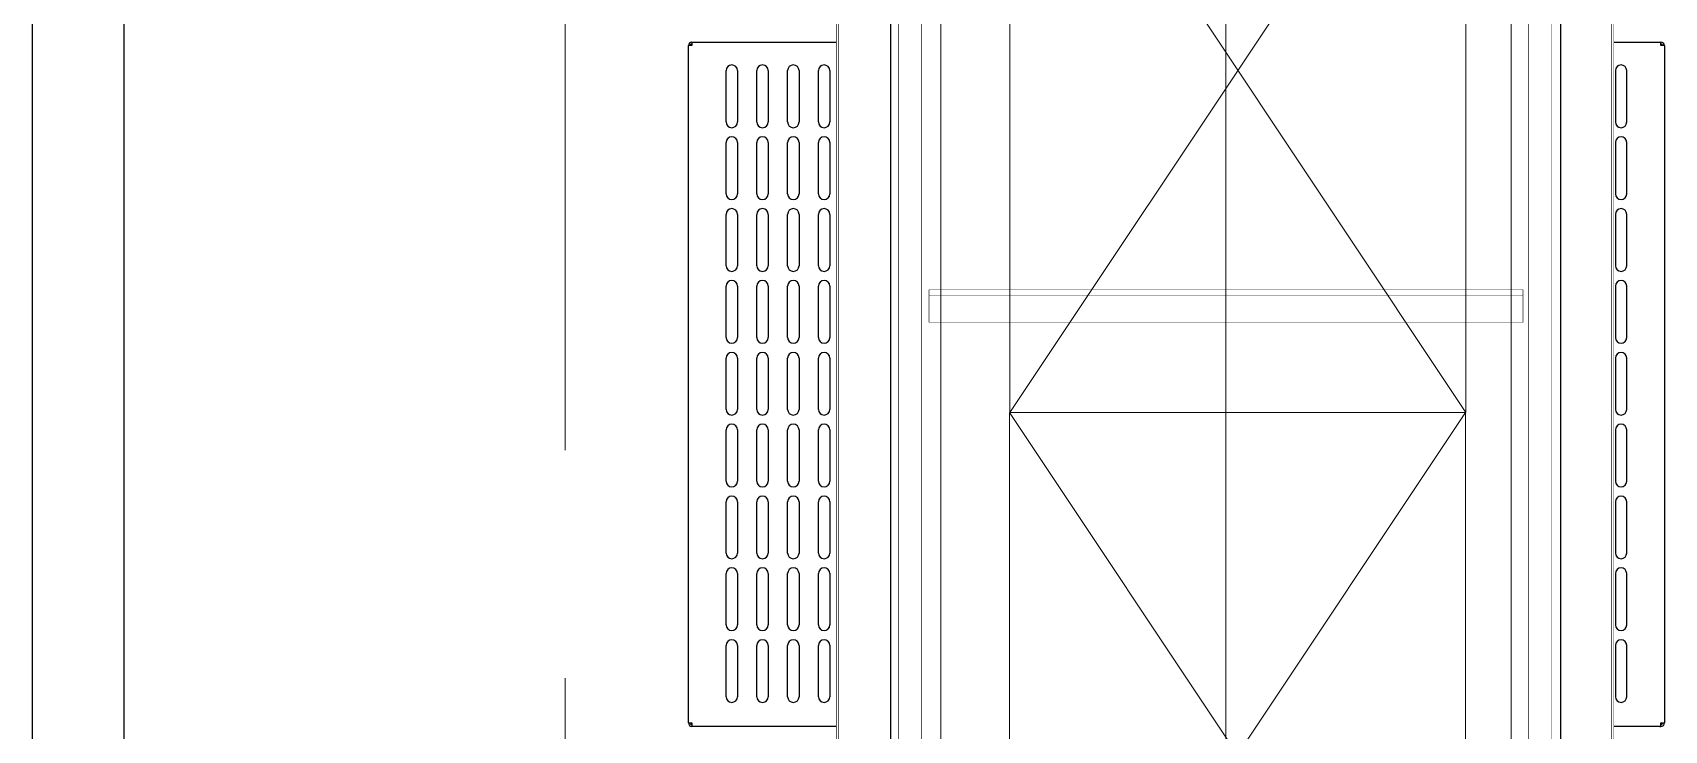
# Model space of a CAD drawing. Header units: millimetres. Extents: x -187347 to 135007, y -6415 to 292048.
# Drawn here: x -63407 to -61976, y 35163 to 35775 of the extents above; entities that cross this region are included whole.
import ezdxf

# ---------------------------------------------------------------- set-up
doc = ezdxf.new("R2010")
doc.units = ezdxf.units.MM
doc.header["$LTSCALE"] = 100
doc.linetypes.add('CENTER', pattern=[50.8, 31.75, -6.35, 6.35, -6.35])
doc.linetypes.add('Z_LINE-CNTR', pattern=[17, 12, -2, 1, -2])
doc.layers.get('0').update_dxf_attribs({"lineweight": 18})
doc.layers.add('Layout Cabinplant', color=30, linetype='Continuous')
doc.layers.add('STEEL', color=5, linetype='Continuous')
for name, color, linetype, lineweight in [('Layout Kromeka', 1, 'Continuous', 5), ('LOGISTICS', 3, 'Continuous', 18), ('S-GRID', 7, 'Continuous', 5)]:
    doc.layers.add(name, color=color, linetype=linetype, lineweight=lineweight)

# ---------------------------------------------------------------- blocks, each defined once
blk = doc.blocks.new('A$C1d77bf3c')
at = {"color": 0, "ltscale": 20}
for p, q in [((0, 0), (400, 600)), ((0, 600), (400, 0)), ((0, 600), (0, 0)), ((400, 600), (0, 600)), ((400, 0), (400, 600)), ((0, 0), (400, 0))]:
    blk.add_line(p, q, dxfattribs=at)
blk = doc.blocks.new('steel weighing')
at = {"layer": 'STEEL', "color": 7, "linetype": 'ByBlock', "ltscale": 20, "elevation": 1.7}
blk.add_lwpolyline([(854301.8, 723621.5), (854381.8, 723621.5), (854381.8, 719201.5), (854301.8, 719201.5)], close=True, dxfattribs=at)
blk = doc.blocks.new('*U1708')
at = {"ltscale": 10}
for p, q in [((500, 100), (-5400, 100)), ((-5400, -400), (500, -400))]:
    blk.add_line(p, q, dxfattribs=at)
at = {"color": 4, "linetype": 'CENTER', "ltscale": 10}
blk.add_lwpolyline([(-5400, -150), (500, -150)], dxfattribs=at)
blk = doc.blocks.new('CP_Whole bird batching')
at = {"layer": 'Layout Cabinplant', "linetype": 'Continuous'}
for p, q in [((-49829.3, -6739.8), (-49832.4, -6739.8)), ((-49832.3, -6866.5), (-49832.4, -6739.8)), ((-49829.3, -6736.8), (-49829.3, -6739.8)), ((-49829.3, -6736.8), (-49235.3, -6736.8)), ((-49235.3, -6739.8), (-49235.3, -6736.8)), ((-49232.3, -6739.8), (-49235.3, -6739.8)), ((-49232.3, -6739.8), (-49232.3, -6866.5)), ((-49806.3, -6769.8), (-49761.3, -6769.8)), ((-49761.3, -6779.8), (-49806.3, -6779.8)), ((-49743.3, -6769.8), (-49698.3, -6769.8)), ((-49698.3, -6779.8), (-49743.3, -6779.8)), ((-49680.3, -6769.8), (-49635.3, -6769.8)), ((-49635.3, -6779.8), (-49680.3, -6779.8)), ((-49617.3, -6769.8), (-49572.3, -6769.8)), ((-49572.3, -6779.8), (-49617.3, -6779.8)), ((-49554.3, -6769.8), (-49509.3, -6769.8)), ((-49509.3, -6779.8), (-49554.3, -6779.8)), ((-49491.3, -6769.8), (-49446.3, -6769.8)), ((-49446.3, -6779.8), (-49491.3, -6779.8)), ((-49428.3, -6769.8), (-49383.3, -6769.8)), ((-49383.3, -6779.8), (-49428.3, -6779.8)), ((-49365.3, -6769.8), (-49320.3, -6769.8)), ((-49320.3, -6779.8), (-49365.3, -6779.8)), ((-49302.3, -6769.8), (-49257.3, -6769.8)), ((-49257.3, -6779.8), (-49302.3, -6779.8)), ((-49806.3, -6796.8), (-49761.3, -6796.8)), ((-49743.3, -6796.8), (-49698.3, -6796.8)), ((-49680.3, -6796.8), (-49635.3, -6796.8)), ((-49617.3, -6796.8), (-49572.3, -6796.8)), ((-49554.3, -6796.8), (-49509.3, -6796.8)), ((-49491.3, -6796.8), (-49446.3, -6796.8)), ((-49428.3, -6796.8), (-49383.3, -6796.8)), ((-49365.3, -6796.8), (-49320.3, -6796.8)), ((-49302.3, -6796.8), (-49257.3, -6796.8)), ((-49761.3, -6806.8), (-49806.3, -6806.8)), ((-49698.3, -6806.8), (-49743.3, -6806.8)), ((-49635.3, -6806.8), (-49680.3, -6806.8)), ((-49572.3, -6806.8), (-49617.3, -6806.8)), ((-49509.3, -6806.8), (-49554.3, -6806.8)), ((-49446.3, -6806.8), (-49491.3, -6806.8)), ((-49383.3, -6806.8), (-49428.3, -6806.8)), ((-49320.3, -6806.8), (-49365.3, -6806.8)), ((-49257.3, -6806.8), (-49302.3, -6806.8)), ((-49806.3, -6823.8), (-49761.3, -6823.8)), ((-49743.3, -6823.8), (-49698.3, -6823.8)), ((-49680.3, -6823.8), (-49635.3, -6823.8)), ((-49617.3, -6823.8), (-49572.3, -6823.8)), ((-49554.3, -6823.8), (-49509.3, -6823.8)), ((-49491.3, -6823.8), (-49446.3, -6823.8)), ((-49428.3, -6823.8), (-49383.3, -6823.8)), ((-49365.3, -6823.8), (-49320.3, -6823.8)), ((-49302.3, -6823.8), (-49257.3, -6823.8)), ((-49761.3, -6833.8), (-49806.3, -6833.8)), ((-49698.3, -6833.8), (-49743.3, -6833.8)), ((-49635.3, -6833.8), (-49680.3, -6833.8)), ((-49572.3, -6833.8), (-49617.3, -6833.8)), ((-49509.3, -6833.8), (-49554.3, -6833.8)), ((-49446.3, -6833.8), (-49491.3, -6833.8)), ((-49383.3, -6833.8), (-49428.3, -6833.8)), ((-49320.3, -6833.8), (-49365.3, -6833.8)), ((-49257.3, -6833.8), (-49302.3, -6833.8)), ((-49806.3, -6850.8), (-49761.3, -6850.8)), ((-49743.3, -6850.8), (-49698.3, -6850.8)), ((-49680.3, -6850.8), (-49635.3, -6850.8)), ((-49617.3, -6850.8), (-49572.3, -6850.8)), ((-49554.3, -6850.8), (-49509.3, -6850.8)), ((-49491.3, -6850.8), (-49446.3, -6850.8)), ((-49428.3, -6850.8), (-49383.3, -6850.8)), ((-49365.3, -6850.8), (-49320.3, -6850.8)), ((-49302.3, -6850.8), (-49257.3, -6850.8)), ((-49761.3, -6860.8), (-49806.3, -6860.8)), ((-49698.3, -6860.8), (-49743.3, -6860.8)), ((-49635.3, -6860.8), (-49680.3, -6860.8)), ((-49572.3, -6860.8), (-49617.3, -6860.8)), ((-49509.3, -6860.8), (-49554.3, -6860.8)), ((-49446.3, -6860.8), (-49491.3, -6860.8)), ((-49383.3, -6860.8), (-49428.3, -6860.8)), ((-49320.3, -6860.8), (-49365.3, -6860.8)), ((-49257.3, -6860.8), (-49302.3, -6860.8)), ((-45590.1, -6913.9), (-50212.8, -6913.9)), ((-45590.1, -7501.8), (-49944.9, -7501.8)), ((-49832.3, -7589.8), (-49832.3, -7548.5)), ((-49761.3, -7549.8), (-49806.3, -7549.8)), ((-49698.3, -7549.8), (-49743.3, -7549.8)), ((-49635.3, -7549.8), (-49680.3, -7549.8)), ((-49572.3, -7549.8), (-49617.3, -7549.8)), ((-49509.3, -7549.8), (-49554.3, -7549.8)), ((-49446.3, -7549.8), (-49491.3, -7549.8)), ((-49383.3, -7549.8), (-49428.3, -7549.8)), ((-49320.3, -7549.8), (-49365.3, -7549.8)), ((-49257.3, -7549.8), (-49302.3, -7549.8)), ((-49232.3, -7548.5), (-49232.3, -7589.8)), ((-49806.3, -7559.8), (-49761.3, -7559.8)), ((-49743.3, -7559.8), (-49698.3, -7559.8)), ((-49680.3, -7559.8), (-49635.3, -7559.8)), ((-49617.3, -7559.8), (-49572.3, -7559.8)), ((-49554.3, -7559.8), (-49509.3, -7559.8)), ((-49491.3, -7559.8), (-49446.3, -7559.8)), ((-49428.3, -7559.8), (-49383.3, -7559.8)), ((-49365.3, -7559.8), (-49320.3, -7559.8)), ((-49302.3, -7559.8), (-49257.3, -7559.8)), ((-49832.3, -7588.9), (-49832.3, -7589.8)), ((-49832.3, -7589.8), (-49829.3, -7589.8)), ((-49829.3, -7589.8), (-49829.3, -7592.8)), ((-49235.3, -7592.8), (-49829.3, -7592.8)), ((-49235.3, -7592.8), (-49235.3, -7589.8)), ((-49235.3, -7589.8), (-49232.3, -7589.8))]:
    blk.add_line(p, q, dxfattribs=at)
at = {"layer": 'Layout Cabinplant', "linetype": 'Continuous', "const_width": 0.5}
for points in [[(-45816.3, -6866.5), (-50071.6, -6866.5)], [(-45816.3, -6868.5), (-50071.6, -6868.5)], [(-45585.4, -6921.3), (-50181.8, -6921.3)], [(-45585.4, -6941.3), (-50181.8, -6941.3)], [(-49478.1, -6947.8), (-49478.1, -7468.8)], [(-49478.1, -6947.8), (-49454.2, -6947.8)], [(-49454.2, -6947.8), (-49454.2, -7468.8)], [(-49454.2, -6947.8), (-49449.2, -6947.8)], [(-49449.2, -6947.8), (-49449.2, -7468.8)], [(-49478.1, -7468.8), (-49454.2, -7468.8)], [(-49454.2, -7468.8), (-49449.2, -7468.8)], [(-45585.5, -7473.8), (-50181.8, -7473.8)], [(-45585.5, -7493.8), (-50181.8, -7493.8)], [(-45816.3, -7548.5), (-49954.9, -7548.5)], [(-49950.4, -7546.5), (-45816.3, -7546.5)]]:
    blk.add_lwpolyline(points, dxfattribs=at)
at = {"layer": 'Layout Cabinplant', "linetype": 'Continuous'}
for centre, radius, start, end in [((-49829.3, -6739.8), 3, 89.926, 179.9261), ((-49829.3, -6739.8), 1.5, 90, 180), ((-49235.3, -6739.8), 3, 0, 90), ((-49235.3, -6739.8), 1.5, 0, 90), ((-49806.3, -6774.8), 5, 90, 270), ((-49761.3, -6774.8), 5, 270, 90), ((-49743.3, -6774.8), 5, 90, 270), ((-49698.3, -6774.8), 5, 270, 90), ((-49680.3, -6774.8), 5, 90, 270), ((-49635.3, -6774.8), 5, 270, 90), ((-49617.3, -6774.8), 5, 90, 270), ((-49572.3, -6774.8), 5, 270, 90), ((-49554.3, -6774.8), 5, 90, 270), ((-49509.3, -6774.8), 5, 270, 90), ((-49491.3, -6774.8), 5, 90, 270), ((-49446.3, -6774.8), 5, 270, 90), ((-49428.3, -6774.8), 5, 90, 270), ((-49383.3, -6774.8), 5, 270, 90), ((-49365.3, -6774.8), 5, 90, 270), ((-49320.3, -6774.8), 5, 270, 90), ((-49302.3, -6774.8), 5, 90, 270), ((-49257.3, -6774.8), 5, 270, 90), ((-49806.3, -6801.8), 5, 90, 270), ((-49761.3, -6801.8), 5, 270, 90), ((-49743.3, -6801.8), 5, 90, 270), ((-49698.3, -6801.8), 5, 270, 90), ((-49680.3, -6801.8), 5, 90, 270), ((-49635.3, -6801.8), 5, 270, 90), ((-49617.3, -6801.8), 5, 90, 270), ((-49572.3, -6801.8), 5, 270, 90), ((-49554.3, -6801.8), 5, 90, 270), ((-49509.3, -6801.8), 5, 270, 90), ((-49491.3, -6801.8), 5, 90, 270), ((-49446.3, -6801.8), 5, 270, 90), ((-49428.3, -6801.8), 5, 90, 270), ((-49383.3, -6801.8), 5, 270, 90), ((-49365.3, -6801.8), 5, 90, 270), ((-49320.3, -6801.8), 5, 270, 90), ((-49302.3, -6801.8), 5, 90, 270), ((-49257.3, -6801.8), 5, 270, 90), ((-49806.3, -6828.8), 5, 90, 270), ((-49761.3, -6828.8), 5, 270, 90), ((-49743.3, -6828.8), 5, 90, 270), ((-49698.3, -6828.8), 5, 270, 90), ((-49680.3, -6828.8), 5, 90, 270), ((-49635.3, -6828.8), 5, 270, 90), ((-49617.3, -6828.8), 5, 90, 270), ((-49572.3, -6828.8), 5, 270, 90), ((-49554.3, -6828.8), 5, 90, 270), ((-49509.3, -6828.8), 5, 270, 90), ((-49491.3, -6828.8), 5, 90, 270), ((-49446.3, -6828.8), 5, 270, 90), ((-49428.3, -6828.8), 5, 90, 270), ((-49383.3, -6828.8), 5, 270, 90), ((-49365.3, -6828.8), 5, 90, 270), ((-49320.3, -6828.8), 5, 270, 90), ((-49302.3, -6828.8), 5, 90, 270), ((-49257.3, -6828.8), 5, 270, 90), ((-49806.3, -6855.8), 5, 90, 270), ((-49761.3, -6855.8), 5, 270, 90), ((-49743.3, -6855.8), 5, 90, 270), ((-49698.3, -6855.8), 5, 270, 90), ((-49680.3, -6855.8), 5, 90, 270), ((-49635.3, -6855.8), 5, 270, 90), ((-49617.3, -6855.8), 5, 90, 270), ((-49572.3, -6855.8), 5, 270, 90), ((-49554.3, -6855.8), 5, 90, 270), ((-49509.3, -6855.8), 5, 270, 90), ((-49491.3, -6855.8), 5, 90, 270), ((-49446.3, -6855.8), 5, 270, 90), ((-49428.3, -6855.8), 5, 90, 270), ((-49383.3, -6855.8), 5, 270, 90), ((-49365.3, -6855.8), 5, 90, 270), ((-49320.3, -6855.8), 5, 270, 90), ((-49302.3, -6855.8), 5, 90, 270), ((-49257.3, -6855.8), 5, 270, 90), ((-49806.3, -7554.8), 5, 90, 270), ((-49761.3, -7554.8), 5, 270, 90), ((-49743.3, -7554.8), 5, 90, 270), ((-49698.3, -7554.8), 5, 270, 90), ((-49680.3, -7554.8), 5, 90, 270), ((-49635.3, -7554.8), 5, 270, 90), ((-49617.3, -7554.8), 5, 90, 270), ((-49572.3, -7554.8), 5, 270, 90), ((-49554.3, -7554.8), 5, 90, 270), ((-49509.3, -7554.8), 5, 270, 90), ((-49491.3, -7554.8), 5, 90, 270), ((-49446.3, -7554.8), 5, 270, 90), ((-49428.3, -7554.8), 5, 90, 270), ((-49383.3, -7554.8), 5, 270, 90), ((-49365.3, -7554.8), 5, 90, 270), ((-49320.3, -7554.8), 5, 270, 90), ((-49302.3, -7554.8), 5, 90, 270), ((-49257.3, -7554.8), 5, 270, 90), ((-49829.3, -7589.8), 3, 180, 270), ((-49829.3, -7589.8), 1.5, 180, 270), ((-49235.3, -7589.8), 1.5, 270, 0), ((-49235.3, -7589.8), 3, 270, 0)]:
    blk.add_arc(centre, radius, start, end, dxfattribs=at)

msp = doc.modelspace()

# ---------------------------------------------------------------- linework, layer by layer
at = {"layer": 'S-GRID', "color": 152, "linetype": 'Z_LINE-CNTR'}
msp.add_line((-62939.9, 111408.8), (-62939.9, -6038.2), dxfattribs=at)

# ---------------------------------------------------------------- block references
at = {"layer": 'Layout Cabinplant', "rotation": 90}
msp.add_blockref('CP_Whole bird batching', (-69568.5, 84998.9, 0), dxfattribs=at)
at = {"layer": 'Layout Kromeka', "xscale": -1, "rotation": 90}
msp.add_blockref('*U1708', (-62510.2, 32579, 0), dxfattribs=at)
at = {"layer": 'LOGISTICS', "color": 2, "linetype": 'Continuous', "xscale": -1, "rotation": 180}
msp.add_blockref('A$C1d77bf3c', (-62549.7, 36041.9, 3.4), dxfattribs=at)
at = {"layer": 'LOGISTICS', "color": 102, "linetype": 'Continuous', "xscale": -1, "rotation": 180}
msp.add_blockref('A$C1d77bf3c', (-62550.2, 35441.9, 3.4), dxfattribs=at)
at = {"layer": 'STEEL', "color": 6, "linetype": 'ByBlock'}
msp.add_blockref('steel weighing', (-917708.7, -686445.9, -1.7), dxfattribs=at)

doc.saveas('drawing.dxf')
